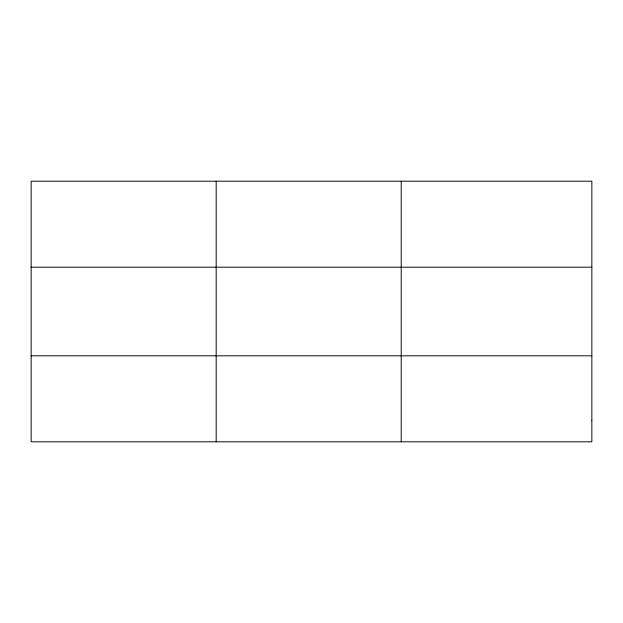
<?xml version="1.0" encoding="UTF-8"?>
<svg xmlns="http://www.w3.org/2000/svg" width="623" height="623" viewBox="0 0 623 623"><rect width="100%" height="100%" fill="white"/><g stroke="black" fill="none" stroke-linecap="round" stroke-linejoin="round"><path stroke-width="0.93" d="M216.181 181.2L216.181 441.8M401.212 181.2L401.212 441.8M31.15 267.197L591.85 267.197M31.15 355.803L591.85 355.803M591.85 420.299L591.85 441.8L31.15 441.8L31.15 181.2L591.85 181.2L591.85 420.299"/></g></svg>
